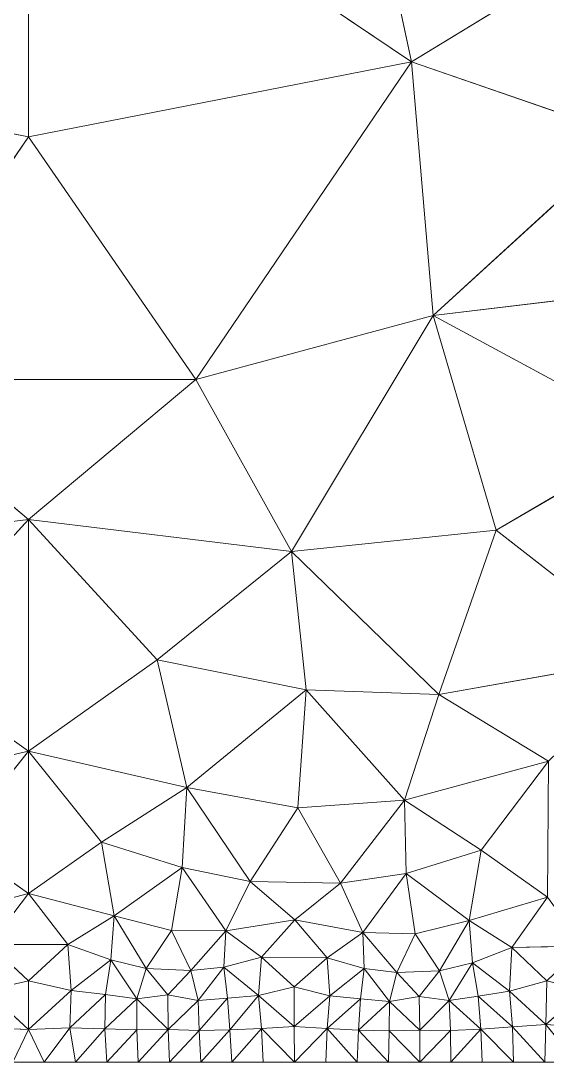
# Model space of a CAD drawing. Header units: metres. Extents: x 0 to 8, y 0 to 4.
# Drawn here: x 6.993 to 7.495, y 0 to 0.993 of the extents above; entities that cross this region are included whole.
import ezdxf

# ---------------------------------------------------------------- set-up
doc = ezdxf.new("R2010")
doc.units = ezdxf.units.M
doc.header["$MEASUREMENT"] = 0
doc.layers.add('losas-1', color=7, linetype='Continuous', lineweight=0)

msp = doc.modelspace()

# ---------------------------------------------------------------- linework, layer by layer
at = {"layer": 'losas-1'}
for p, q in [((7.30893, 1.21733), (7.36539, 0.95373)), ((7, 0.88219), (7, 1.19938)), ((7, 1.19938), (7.36539, 0.95373)), ((7.55808, 1.07127), (7.36539, 0.95373)), ((7, 0.88219), (6.63461, 0.95373)), ((7.36539, 0.95373), (7, 0.88219)), ((7.36539, 0.95373), (7.1595, 0.65076)), ((7.38599, 0.71194), (7.36539, 0.95373)), ((7.57254, 0.88216), (7.36539, 0.95373)), ((7, 0.88219), (6.8405, 0.65076)), ((7.1595, 0.65076), (7, 0.88219)), ((7.57254, 0.88216), (7.38599, 0.71194)), ((7.57067, 0.73407), (7.38599, 0.71194)), ((7.38599, 0.71194), (7.1595, 0.65076)), ((7.38599, 0.71194), (7.25092, 0.48695)), ((7.44606, 0.50713), (7.38599, 0.71194)), ((7.38599, 0.71194), (7.59925, 0.59669)), ((7, 0.51749), (6.8405, 0.65076)), ((6.8405, 0.65076), (7.1595, 0.65076)), ((7.1595, 0.65076), (7, 0.51749)), ((7.1595, 0.65076), (7.25092, 0.48695)), ((7.59925, 0.59669), (7.44606, 0.50713)), ((7, 0.51749), (6.74908, 0.48695)), ((7, 0.51749), (6.87735, 0.38354)), ((7.12265, 0.38354), (7, 0.51749)), ((7, 0.51749), (7, 0.29661)), ((7.25092, 0.48695), (7, 0.51749)), ((7.25092, 0.48695), (7.44606, 0.50713)), ((7.44606, 0.50713), (7.39153, 0.35047)), ((7.60018, 0.38749), (7.44606, 0.50713)), ((7.25092, 0.48695), (7.12265, 0.38354)), ((7.26487, 0.35505), (7.25092, 0.48695)), ((7.39153, 0.35047), (7.25092, 0.48695)), ((7.39153, 0.35047), (7.60018, 0.38749)), ((7, 0.29661), (6.87735, 0.38354)), ((7.12265, 0.38354), (7, 0.29661)), ((7.26487, 0.35505), (7.12265, 0.38354)), ((7.12265, 0.38354), (7.15103, 0.26201)), ((7.26487, 0.35505), (7.15103, 0.26201)), ((7.25674, 0.24254), (7.26487, 0.35505)), ((7.26487, 0.35505), (7.35862, 0.24987)), ((7.39153, 0.35047), (7.26487, 0.35505)), ((7.35862, 0.24987), (7.39153, 0.35047)), ((7.49591, 0.28711), (7.39153, 0.35047)), ((7, 0.29661), (6.84897, 0.26201)), ((7, 0.29661), (6.93056, 0.20969)), ((7.06944, 0.20969), (7, 0.29661)), ((7, 0.29661), (7, 0.16066)), ((7.15103, 0.26201), (7, 0.29661)), ((7.49591, 0.28711), (7.35862, 0.24987)), ((7.49591, 0.28711), (7.43196, 0.20224)), ((7.15103, 0.26201), (7.06944, 0.20969)), ((7.14661, 0.18558), (7.15103, 0.26201)), ((7.15103, 0.26201), (7.25674, 0.24254)), ((7.21146, 0.17241), (7.15103, 0.26201)), ((7.25674, 0.24254), (7.35862, 0.24987)), ((7.35862, 0.24987), (7.29774, 0.17056)), ((7.36018, 0.17994), (7.35862, 0.24987)), ((7.43196, 0.20224), (7.35862, 0.24987)), ((7.25674, 0.24254), (7.21146, 0.17241)), ((7.29774, 0.17056), (7.25674, 0.24254)), ((7, 0.16066), (6.93056, 0.20969)), ((7.06944, 0.20969), (7, 0.16066)), ((7.08154, 0.13953), (7.06944, 0.20969)), ((7.14661, 0.18558), (7.06944, 0.20969)), ((7.43196, 0.20224), (7.36018, 0.17994)), ((7.4203, 0.13498), (7.43196, 0.20224)), ((7.49523, 0.15732), (7.43196, 0.20224)), ((7.14661, 0.18558), (7.08154, 0.13953)), ((7.14661, 0.18558), (7.13647, 0.12548)), ((7.14661, 0.18558), (7.18819, 0.12534)), ((7.21146, 0.17241), (7.14661, 0.18558)), ((7.36018, 0.17994), (7.29774, 0.17056)), ((7.36018, 0.17994), (7.31881, 0.12354)), ((7.36883, 0.12223), (7.36018, 0.17994)), ((7.36018, 0.17994), (7.4203, 0.13498)), ((7.18819, 0.12534), (7.21146, 0.17241)), ((7.25401, 0.13582), (7.21146, 0.17241)), ((7.21146, 0.17241), (7.29774, 0.17056)), ((7.29774, 0.17056), (7.25401, 0.13582)), ((7.29774, 0.17056), (7.31881, 0.12354)), ((7, 0.16066), (6.91846, 0.13953)), ((7, 0.16066), (6.96259, 0.11208)), ((7.03741, 0.11208), (7, 0.16066)), ((7, 0.16066), (7.08154, 0.13953)), ((7.4203, 0.13498), (7.49523, 0.15732)), ((7.49523, 0.15732), (7.46095, 0.10927)), ((7.08154, 0.13953), (7.03741, 0.11208)), ((7.07838, 0.09744), (7.08154, 0.13953)), ((7.08154, 0.13953), (7.11215, 0.08934)), ((7.13647, 0.12548), (7.08154, 0.13953)), ((7.25401, 0.13582), (7.18819, 0.12534)), ((7.25401, 0.13582), (7.22232, 0.10004)), ((7.28485, 0.09943), (7.25401, 0.13582)), ((7.31881, 0.12354), (7.25401, 0.13582)), ((7.36883, 0.12223), (7.4203, 0.13498)), ((7.4203, 0.13498), (7.39218, 0.087)), ((7.42357, 0.09484), (7.4203, 0.13498)), ((7.46095, 0.10927), (7.4203, 0.13498)), ((7.13647, 0.12548), (7.11215, 0.08934)), ((7.13647, 0.12548), (7.18819, 0.12534)), ((7.15467, 0.08726), (7.13647, 0.12548)), ((7.18819, 0.12534), (7.15467, 0.08726)), ((7.18642, 0.09057), (7.18819, 0.12534)), ((7.22232, 0.10004), (7.18819, 0.12534)), ((7.31881, 0.12354), (7.28485, 0.09943)), ((7.31881, 0.12354), (7.36883, 0.12223)), ((7.32012, 0.08935), (7.31881, 0.12354)), ((7.3512, 0.08547), (7.31881, 0.12354)), ((7.36883, 0.12223), (7.3512, 0.08547)), ((7.39218, 0.087), (7.36883, 0.12223)), ((7, 0.07769), (6.96259, 0.11208)), ((6.96259, 0.11208), (7.03741, 0.11208)), ((7.03741, 0.11208), (7, 0.07769)), ((7.04045, 0.06833), (7.03741, 0.11208)), ((7.07838, 0.09744), (7.03741, 0.11208)), ((7.46095, 0.10927), (7.42357, 0.09484)), ((7.45891, 0.06766), (7.46095, 0.10927)), ((7.46095, 0.10927), (7.52899, 0.11072)), ((7.49438, 0.0777), (7.46095, 0.10927)), ((7.52899, 0.11072), (7.49438, 0.0777)), ((7.22232, 0.10004), (7.18642, 0.09057)), ((7.21942, 0.06365), (7.22232, 0.10004)), ((7.25346, 0.07177), (7.22232, 0.10004)), ((7.22232, 0.10004), (7.28485, 0.09943)), ((7.28485, 0.09943), (7.25346, 0.07177)), ((7.32012, 0.08935), (7.28485, 0.09943)), ((7.28485, 0.09943), (7.28735, 0.06328)), ((7.07838, 0.09744), (7.04045, 0.06833)), ((7.07347, 0.06438), (7.07838, 0.09744)), ((7.07838, 0.09744), (7.10309, 0.06033)), ((7.11215, 0.08934), (7.07838, 0.09744)), ((7.18642, 0.09057), (7.15467, 0.08726)), ((7.18642, 0.09057), (7.16187, 0.05882)), ((7.18984, 0.06104), (7.18642, 0.09057)), ((7.18642, 0.09057), (7.21942, 0.06365)), ((7.42357, 0.09484), (7.39218, 0.087)), ((7.42357, 0.09484), (7.40136, 0.05893)), ((7.42909, 0.063), (7.42357, 0.09484)), ((7.42357, 0.09484), (7.45891, 0.06766)), ((7.10309, 0.06033), (7.11215, 0.08934)), ((7.13286, 0.06413), (7.11215, 0.08934)), ((7.11215, 0.08934), (7.15467, 0.08726)), ((7.15467, 0.08726), (7.13286, 0.06413)), ((7.16187, 0.05882), (7.15467, 0.08726)), ((7.32012, 0.08935), (7.28735, 0.06328)), ((7.3167, 0.06033), (7.32012, 0.08935)), ((7.32012, 0.08935), (7.3443, 0.05777)), ((7.3512, 0.08547), (7.32012, 0.08935)), ((7.3443, 0.05777), (7.3512, 0.08547)), ((7.3512, 0.08547), (7.39218, 0.087)), ((7.37261, 0.06269), (7.3512, 0.08547)), ((7.39218, 0.087), (7.37261, 0.06269)), ((7.39218, 0.087), (7.40136, 0.05893)), ((7, 0.07769), (6.95955, 0.06833)), ((7, 0.03101), (7, 0.07769)), ((7.04045, 0.06833), (7, 0.07769)), ((7.25346, 0.07177), (7.21942, 0.06365)), ((7.25353, 0.03405), (7.25346, 0.07177)), ((7.28735, 0.06328), (7.25346, 0.07177)), ((7.49438, 0.0777), (7.45891, 0.06766)), ((7.49352, 0.03606), (7.49438, 0.0777)), ((7.53009, 0.06818), (7.49438, 0.0777)), ((6.95955, 0.06833), (7, 0.03101)), ((7.04045, 0.06833), (7, 0.03101)), ((7.03941, 0.03273), (7.04045, 0.06833)), ((7.07347, 0.06438), (7.03941, 0.03273)), ((7.07347, 0.06438), (7.04045, 0.06833)), ((7.07261, 0.03191), (7.07347, 0.06438)), ((7.10309, 0.06033), (7.07261, 0.03191)), ((7.10309, 0.06033), (7.07347, 0.06438)), ((7.13286, 0.06413), (7.10309, 0.06033)), ((7.10324, 0.03084), (7.10309, 0.06033)), ((7.10309, 0.06033), (7.13319, 0.0313)), ((7.13319, 0.0313), (7.13286, 0.06413)), ((7.16187, 0.05882), (7.13286, 0.06413)), ((7.18984, 0.06104), (7.16187, 0.05882)), ((7.18984, 0.06104), (7.16276, 0.03027)), ((7.21942, 0.06365), (7.18984, 0.06104)), ((7.19213, 0.0309), (7.18984, 0.06104)), ((7.21942, 0.06365), (7.19213, 0.0309)), ((7.22219, 0.03219), (7.21942, 0.06365)), ((7.21942, 0.06365), (7.25353, 0.03405)), ((7.28735, 0.06328), (7.25353, 0.03405)), ((7.28735, 0.06328), (7.28481, 0.03203)), ((7.3167, 0.06033), (7.28481, 0.03203)), ((7.3167, 0.06033), (7.28735, 0.06328)), ((7.31476, 0.03058), (7.3167, 0.06033)), ((7.3443, 0.05777), (7.3167, 0.06033)), ((7.37261, 0.06269), (7.3443, 0.05777)), ((7.37313, 0.03066), (7.37261, 0.06269)), ((7.40136, 0.05893), (7.37261, 0.06269)), ((7.40136, 0.05893), (7.42909, 0.063)), ((7.45891, 0.06766), (7.42909, 0.063)), ((7.43162, 0.03157), (7.42909, 0.063)), ((7.42909, 0.063), (7.46175, 0.03362)), ((7.46175, 0.03362), (7.45891, 0.06766)), ((7.45891, 0.06766), (7.49352, 0.03606)), ((7.53009, 0.06818), (7.49352, 0.03606)), ((7.16187, 0.05882), (7.13319, 0.0313)), ((7.16276, 0.03027), (7.16187, 0.05882)), ((7.3443, 0.05777), (7.31476, 0.03058)), ((7.34394, 0.02978), (7.3443, 0.05777)), ((7.3443, 0.05777), (7.37313, 0.03066)), ((7.40136, 0.05893), (7.37313, 0.03066)), ((7.40241, 0.03021), (7.40136, 0.05893)), ((7.40136, 0.05893), (7.43162, 0.03157)), ((7, 0.03101), (6.96059, 0.03273)), ((6.98507, 0), (7, 0.03101)), ((7.03941, 0.03273), (7, 0.03101)), ((7.01493, 0), (7, 0.03101)), ((7.03941, 0.03273), (7.01493, 0)), ((7.04478, 0), (7.03941, 0.03273)), ((7.07261, 0.03191), (7.03941, 0.03273)), ((7.07261, 0.03191), (7.04478, 0)), ((7.07463, 0), (7.07261, 0.03191)), ((7.10324, 0.03084), (7.07261, 0.03191)), ((7.10324, 0.03084), (7.07463, 0)), ((7.13319, 0.0313), (7.10324, 0.03084)), ((7.10448, 0), (7.10324, 0.03084)), ((7.13319, 0.0313), (7.10448, 0)), ((7.13433, 0), (7.13319, 0.0313)), ((7.16276, 0.03027), (7.13319, 0.0313)), ((7.16276, 0.03027), (7.13433, 0)), ((7.19213, 0.0309), (7.16276, 0.03027)), ((7.16418, 0), (7.16276, 0.03027)), ((7.19213, 0.0309), (7.16418, 0)), ((7.22219, 0.03219), (7.19213, 0.0309)), ((7.19403, 0), (7.19213, 0.0309)), ((7.22219, 0.03219), (7.19403, 0)), ((7.25353, 0.03405), (7.22219, 0.03219)), ((7.22388, 0), (7.22219, 0.03219)), ((7.22219, 0.03219), (7.25373, 0)), ((7.25373, 0), (7.25353, 0.03405)), ((7.28481, 0.03203), (7.25353, 0.03405)), ((7.28481, 0.03203), (7.25373, 0)), ((7.28358, 0), (7.28481, 0.03203)), ((7.28481, 0.03203), (7.31476, 0.03058)), ((7.28481, 0.03203), (7.31343, 0)), ((7.31343, 0), (7.31476, 0.03058)), ((7.31476, 0.03058), (7.34394, 0.02978)), ((7.31476, 0.03058), (7.34328, 0)), ((7.34394, 0.02978), (7.37313, 0.03066)), ((7.37313, 0), (7.37313, 0.03066)), ((7.40241, 0.03021), (7.37313, 0.03066)), ((7.40241, 0.03021), (7.37313, 0)), ((7.43162, 0.03157), (7.40241, 0.03021)), ((7.40299, 0), (7.40241, 0.03021)), ((7.43162, 0.03157), (7.40299, 0)), ((7.46175, 0.03362), (7.43162, 0.03157)), ((7.43284, 0), (7.43162, 0.03157)), ((7.43162, 0.03157), (7.46269, 0)), ((7.49352, 0.03606), (7.46175, 0.03362)), ((7.46269, 0), (7.46175, 0.03362)), ((7.46175, 0.03362), (7.49254, 0)), ((7.49254, 0), (7.49352, 0.03606)), ((7.49352, 0.03606), (7.52239, 0)), ((7.52546, 0.03381), (7.49352, 0.03606)), ((7.34328, 0), (7.34394, 0.02978)), ((7.34394, 0.02978), (7.37313, 0)), ((6, 0), (8, 0))]:
    msp.add_line(p, q, dxfattribs=at)
for points in [[(6.63461, 0.95373), (7, 1.19938), (6.69107, 1.21733)], [(7.36539, 0.95373), (7.30893, 1.21733), (7, 1.19938)], [(7.36539, 0.95373), (7.55808, 1.07127), (7.30893, 1.21733)], [(6.63461, 0.95373), (7, 0.88219), (7, 1.19938)], [(7.36539, 0.95373), (7, 1.19938), (7, 0.88219)], [(7.57254, 0.88216), (7.55808, 1.07127), (7.36539, 0.95373)], [(6.63461, 0.95373), (6.8405, 0.65076), (7, 0.88219)], [(7.1595, 0.65076), (7.36539, 0.95373), (7, 0.88219)], [(7.1595, 0.65076), (7.38599, 0.71194), (7.36539, 0.95373)], [(7.36539, 0.95373), (7.38599, 0.71194), (7.57254, 0.88216)], [(6.8405, 0.65076), (7.1595, 0.65076), (7, 0.88219)], [(7.57254, 0.88216), (7.38599, 0.71194), (7.57067, 0.73407)], [(7.38599, 0.71194), (7.59925, 0.59669), (7.57067, 0.73407)], [(7.25092, 0.48695), (7.38599, 0.71194), (7.1595, 0.65076)], [(7.25092, 0.48695), (7.44606, 0.50713), (7.38599, 0.71194)], [(7.44606, 0.50713), (7.59925, 0.59669), (7.38599, 0.71194)], [(6.74908, 0.48695), (7, 0.51749), (6.8405, 0.65076)], [(7, 0.51749), (7.1595, 0.65076), (6.8405, 0.65076)], [(7, 0.51749), (7.25092, 0.48695), (7.1595, 0.65076)], [(7.60018, 0.38749), (7.59925, 0.59669), (7.44606, 0.50713)], [(6.74908, 0.48695), (6.87735, 0.38354), (7, 0.51749)], [(7, 0.29661), (7, 0.51749), (6.87735, 0.38354)], [(7, 0.29661), (7.12265, 0.38354), (7, 0.51749)], [(7, 0.51749), (7.12265, 0.38354), (7.25092, 0.48695)], [(7.25092, 0.48695), (7.39153, 0.35047), (7.44606, 0.50713)], [(7.39153, 0.35047), (7.60018, 0.38749), (7.44606, 0.50713)], [(7.12265, 0.38354), (7.26487, 0.35505), (7.25092, 0.48695)], [(7.25092, 0.48695), (7.26487, 0.35505), (7.39153, 0.35047)], [(7.49591, 0.28711), (7.60018, 0.38749), (7.39153, 0.35047)], [(6.84897, 0.26201), (7, 0.29661), (6.87735, 0.38354)], [(7, 0.29661), (7.15103, 0.26201), (7.12265, 0.38354)], [(7.15103, 0.26201), (7.26487, 0.35505), (7.12265, 0.38354)], [(7.15103, 0.26201), (7.25674, 0.24254), (7.26487, 0.35505)], [(7.25674, 0.24254), (7.35862, 0.24987), (7.26487, 0.35505)], [(7.26487, 0.35505), (7.35862, 0.24987), (7.39153, 0.35047)], [(7.35862, 0.24987), (7.49591, 0.28711), (7.39153, 0.35047)], [(6.84897, 0.26201), (6.93056, 0.20969), (7, 0.29661)], [(7, 0.16066), (7, 0.29661), (6.93056, 0.20969)], [(7, 0.16066), (7.06944, 0.20969), (7, 0.29661)], [(7, 0.29661), (7.06944, 0.20969), (7.15103, 0.26201)], [(7.35862, 0.24987), (7.43196, 0.20224), (7.49591, 0.28711)], [(7.49523, 0.15732), (7.49591, 0.28711), (7.43196, 0.20224)], [(7.06944, 0.20969), (7.14661, 0.18558), (7.15103, 0.26201)], [(7.15103, 0.26201), (7.14661, 0.18558), (7.21146, 0.17241)], [(7.15103, 0.26201), (7.21146, 0.17241), (7.25674, 0.24254)], [(7.25674, 0.24254), (7.29774, 0.17056), (7.35862, 0.24987)], [(7.35862, 0.24987), (7.29774, 0.17056), (7.36018, 0.17994)], [(7.36018, 0.17994), (7.43196, 0.20224), (7.35862, 0.24987)], [(7.21146, 0.17241), (7.29774, 0.17056), (7.25674, 0.24254)], [(6.91846, 0.13953), (7, 0.16066), (6.93056, 0.20969)], [(7, 0.16066), (7.08154, 0.13953), (7.06944, 0.20969)], [(7.08154, 0.13953), (7.14661, 0.18558), (7.06944, 0.20969)], [(7.36018, 0.17994), (7.4203, 0.13498), (7.43196, 0.20224)], [(7.4203, 0.13498), (7.49523, 0.15732), (7.43196, 0.20224)], [(7.08154, 0.13953), (7.13647, 0.12548), (7.14661, 0.18558)], [(7.13647, 0.12548), (7.18819, 0.12534), (7.14661, 0.18558)], [(7.14661, 0.18558), (7.18819, 0.12534), (7.21146, 0.17241)], [(7.31881, 0.12354), (7.36018, 0.17994), (7.29774, 0.17056)], [(7.31881, 0.12354), (7.36883, 0.12223), (7.36018, 0.17994)], [(7.36883, 0.12223), (7.4203, 0.13498), (7.36018, 0.17994)], [(7.18819, 0.12534), (7.25401, 0.13582), (7.21146, 0.17241)], [(7.25401, 0.13582), (7.29774, 0.17056), (7.21146, 0.17241)], [(7.25401, 0.13582), (7.31881, 0.12354), (7.29774, 0.17056)], [(6.91846, 0.13953), (6.96259, 0.11208), (7, 0.16066)], [(6.96259, 0.11208), (7.03741, 0.11208), (7, 0.16066)], [(7.03741, 0.11208), (7.08154, 0.13953), (7, 0.16066)], [(7.46095, 0.10927), (7.49523, 0.15732), (7.4203, 0.13498)], [(7.46095, 0.10927), (7.52899, 0.11072), (7.49523, 0.15732)], [(7.03741, 0.11208), (7.07838, 0.09744), (7.08154, 0.13953)], [(7.07838, 0.09744), (7.11215, 0.08934), (7.08154, 0.13953)], [(7.08154, 0.13953), (7.11215, 0.08934), (7.13647, 0.12548)], [(7.18819, 0.12534), (7.22232, 0.10004), (7.25401, 0.13582)], [(7.22232, 0.10004), (7.28485, 0.09943), (7.25401, 0.13582)], [(7.25401, 0.13582), (7.28485, 0.09943), (7.31881, 0.12354)], [(7.39218, 0.087), (7.4203, 0.13498), (7.36883, 0.12223)], [(7.39218, 0.087), (7.42357, 0.09484), (7.4203, 0.13498)], [(7.42357, 0.09484), (7.46095, 0.10927), (7.4203, 0.13498)], [(7.11215, 0.08934), (7.15467, 0.08726), (7.13647, 0.12548)], [(7.15467, 0.08726), (7.18819, 0.12534), (7.13647, 0.12548)], [(7.15467, 0.08726), (7.18642, 0.09057), (7.18819, 0.12534)], [(7.18642, 0.09057), (7.22232, 0.10004), (7.18819, 0.12534)], [(7.28485, 0.09943), (7.32012, 0.08935), (7.31881, 0.12354)], [(7.31881, 0.12354), (7.32012, 0.08935), (7.3512, 0.08547)], [(7.31881, 0.12354), (7.3512, 0.08547), (7.36883, 0.12223)], [(7.3512, 0.08547), (7.39218, 0.087), (7.36883, 0.12223)], [(6.95955, 0.06833), (7, 0.07769), (6.96259, 0.11208)], [(7, 0.07769), (7.03741, 0.11208), (6.96259, 0.11208)], [(7, 0.07769), (7.04045, 0.06833), (7.03741, 0.11208)], [(7.04045, 0.06833), (7.07838, 0.09744), (7.03741, 0.11208)], [(7.42357, 0.09484), (7.45891, 0.06766), (7.46095, 0.10927)], [(7.45891, 0.06766), (7.49438, 0.0777), (7.46095, 0.10927)], [(7.49438, 0.0777), (7.52899, 0.11072), (7.46095, 0.10927)], [(7.49438, 0.0777), (7.53009, 0.06818), (7.52899, 0.11072)], [(7.18642, 0.09057), (7.21942, 0.06365), (7.22232, 0.10004)], [(7.21942, 0.06365), (7.25346, 0.07177), (7.22232, 0.10004)], [(7.25346, 0.07177), (7.28485, 0.09943), (7.22232, 0.10004)], [(7.25346, 0.07177), (7.28735, 0.06328), (7.28485, 0.09943)], [(7.28735, 0.06328), (7.32012, 0.08935), (7.28485, 0.09943)], [(7.04045, 0.06833), (7.07347, 0.06438), (7.07838, 0.09744)], [(7.07347, 0.06438), (7.10309, 0.06033), (7.07838, 0.09744)], [(7.07838, 0.09744), (7.10309, 0.06033), (7.11215, 0.08934)], [(7.16187, 0.05882), (7.18642, 0.09057), (7.15467, 0.08726)], [(7.16187, 0.05882), (7.18984, 0.06104), (7.18642, 0.09057)], [(7.18984, 0.06104), (7.21942, 0.06365), (7.18642, 0.09057)], [(7.40136, 0.05893), (7.42357, 0.09484), (7.39218, 0.087)], [(7.40136, 0.05893), (7.42909, 0.063), (7.42357, 0.09484)], [(7.42909, 0.063), (7.45891, 0.06766), (7.42357, 0.09484)], [(7.10309, 0.06033), (7.13286, 0.06413), (7.11215, 0.08934)], [(7.13286, 0.06413), (7.15467, 0.08726), (7.11215, 0.08934)], [(7.13286, 0.06413), (7.16187, 0.05882), (7.15467, 0.08726)], [(7.28735, 0.06328), (7.3167, 0.06033), (7.32012, 0.08935)], [(7.3167, 0.06033), (7.3443, 0.05777), (7.32012, 0.08935)], [(7.32012, 0.08935), (7.3443, 0.05777), (7.3512, 0.08547)], [(7.3443, 0.05777), (7.37261, 0.06269), (7.3512, 0.08547)], [(7.37261, 0.06269), (7.39218, 0.087), (7.3512, 0.08547)], [(7.37261, 0.06269), (7.40136, 0.05893), (7.39218, 0.087)], [(6.95955, 0.06833), (7, 0.03101), (7, 0.07769)], [(7, 0.03101), (7.04045, 0.06833), (7, 0.07769)], [(7.21942, 0.06365), (7.25353, 0.03405), (7.25346, 0.07177)], [(7.25353, 0.03405), (7.28735, 0.06328), (7.25346, 0.07177)], [(7.45891, 0.06766), (7.49352, 0.03606), (7.49438, 0.0777)], [(7.49352, 0.03606), (7.53009, 0.06818), (7.49438, 0.0777)], [(6.96059, 0.03273), (7, 0.03101), (6.95955, 0.06833)], [(7, 0.03101), (7.03941, 0.03273), (7.04045, 0.06833)], [(7.03941, 0.03273), (7.07347, 0.06438), (7.04045, 0.06833)], [(7.03941, 0.03273), (7.07261, 0.03191), (7.07347, 0.06438)], [(7.07261, 0.03191), (7.10309, 0.06033), (7.07347, 0.06438)], [(7.07261, 0.03191), (7.10324, 0.03084), (7.10309, 0.06033)], [(7.10309, 0.06033), (7.13319, 0.0313), (7.13286, 0.06413)], [(7.10324, 0.03084), (7.13319, 0.0313), (7.10309, 0.06033)], [(7.13319, 0.0313), (7.16187, 0.05882), (7.13286, 0.06413)], [(7.16276, 0.03027), (7.18984, 0.06104), (7.16187, 0.05882)], [(7.16276, 0.03027), (7.19213, 0.0309), (7.18984, 0.06104)], [(7.19213, 0.0309), (7.21942, 0.06365), (7.18984, 0.06104)], [(7.19213, 0.0309), (7.22219, 0.03219), (7.21942, 0.06365)], [(7.22219, 0.03219), (7.25353, 0.03405), (7.21942, 0.06365)], [(7.25353, 0.03405), (7.28481, 0.03203), (7.28735, 0.06328)], [(7.28481, 0.03203), (7.3167, 0.06033), (7.28735, 0.06328)], [(7.28481, 0.03203), (7.31476, 0.03058), (7.3167, 0.06033)], [(7.31476, 0.03058), (7.3443, 0.05777), (7.3167, 0.06033)], [(7.3443, 0.05777), (7.37313, 0.03066), (7.37261, 0.06269)], [(7.37313, 0.03066), (7.40136, 0.05893), (7.37261, 0.06269)], [(7.40136, 0.05893), (7.43162, 0.03157), (7.42909, 0.063)], [(7.42909, 0.063), (7.46175, 0.03362), (7.45891, 0.06766)], [(7.43162, 0.03157), (7.46175, 0.03362), (7.42909, 0.063)], [(7.46175, 0.03362), (7.49352, 0.03606), (7.45891, 0.06766)], [(7.49352, 0.03606), (7.52546, 0.03381), (7.53009, 0.06818)], [(7.13319, 0.0313), (7.16276, 0.03027), (7.16187, 0.05882)], [(7.31476, 0.03058), (7.34394, 0.02978), (7.3443, 0.05777)], [(7.34394, 0.02978), (7.37313, 0.03066), (7.3443, 0.05777)], [(7.37313, 0.03066), (7.40241, 0.03021), (7.40136, 0.05893)], [(7.40241, 0.03021), (7.43162, 0.03157), (7.40136, 0.05893)], [(6.96059, 0.03273), (6.98507, 0), (7, 0.03101)], [(7, 0.03101), (7.01493, 0), (7.03941, 0.03273)], [(7.04478, 0), (7.07261, 0.03191), (7.03941, 0.03273)], [(7.07463, 0), (7.10324, 0.03084), (7.07261, 0.03191)], [(7.10448, 0), (7.13319, 0.0313), (7.10324, 0.03084)], [(7.13433, 0), (7.16276, 0.03027), (7.13319, 0.0313)], [(7.16418, 0), (7.19213, 0.0309), (7.16276, 0.03027)], [(7.19403, 0), (7.22219, 0.03219), (7.19213, 0.0309)], [(7.22219, 0.03219), (7.25373, 0), (7.25353, 0.03405)], [(7.25373, 0), (7.28481, 0.03203), (7.25353, 0.03405)], [(7.28481, 0.03203), (7.31343, 0), (7.31476, 0.03058)], [(7.31476, 0.03058), (7.34328, 0), (7.34394, 0.02978)], [(7.34394, 0.02978), (7.37313, 0), (7.37313, 0.03066)], [(7.37313, 0), (7.40241, 0.03021), (7.37313, 0.03066)], [(7.40299, 0), (7.43162, 0.03157), (7.40241, 0.03021)], [(7.43162, 0.03157), (7.46269, 0), (7.46175, 0.03362)], [(7.46175, 0.03362), (7.49254, 0), (7.49352, 0.03606)], [(7.49352, 0.03606), (7.52239, 0), (7.52546, 0.03381)]]:
    msp.add_3dface(points, dxfattribs=at)
for points, invisible_edges in [([(6.98507, 0), (7.01493, 0), (7, 0.03101)], 1), ([(7.03941, 0.03273), (7.01493, 0), (7.04478, 0)], 2), ([(7.04478, 0), (7.07463, 0), (7.07261, 0.03191)], 1), ([(7.07463, 0), (7.10448, 0), (7.10324, 0.03084)], 1), ([(7.10448, 0), (7.13433, 0), (7.13319, 0.0313)], 1), ([(7.13433, 0), (7.16418, 0), (7.16276, 0.03027)], 1), ([(7.16418, 0), (7.19403, 0), (7.19213, 0.0309)], 1), ([(7.19403, 0), (7.22388, 0), (7.22219, 0.03219)], 1), ([(7.22388, 0), (7.25373, 0), (7.22219, 0.03219)], 1), ([(7.25373, 0), (7.28358, 0), (7.28481, 0.03203)], 1), ([(7.28358, 0), (7.31343, 0), (7.28481, 0.03203)], 1), ([(7.31343, 0), (7.34328, 0), (7.31476, 0.03058)], 1), ([(7.37313, 0), (7.40299, 0), (7.40241, 0.03021)], 1), ([(7.40299, 0), (7.43284, 0), (7.43162, 0.03157)], 1), ([(7.43284, 0), (7.46269, 0), (7.43162, 0.03157)], 1), ([(7.46269, 0), (7.49254, 0), (7.46175, 0.03362)], 1), ([(7.49254, 0), (7.52239, 0), (7.49352, 0.03606)], 1), ([(7.34328, 0), (7.37313, 0), (7.34394, 0.02978)], 1)]:
    msp.add_3dface(points, dxfattribs=dict(at, invisible_edges=invisible_edges))

doc.saveas('drawing.dxf')
